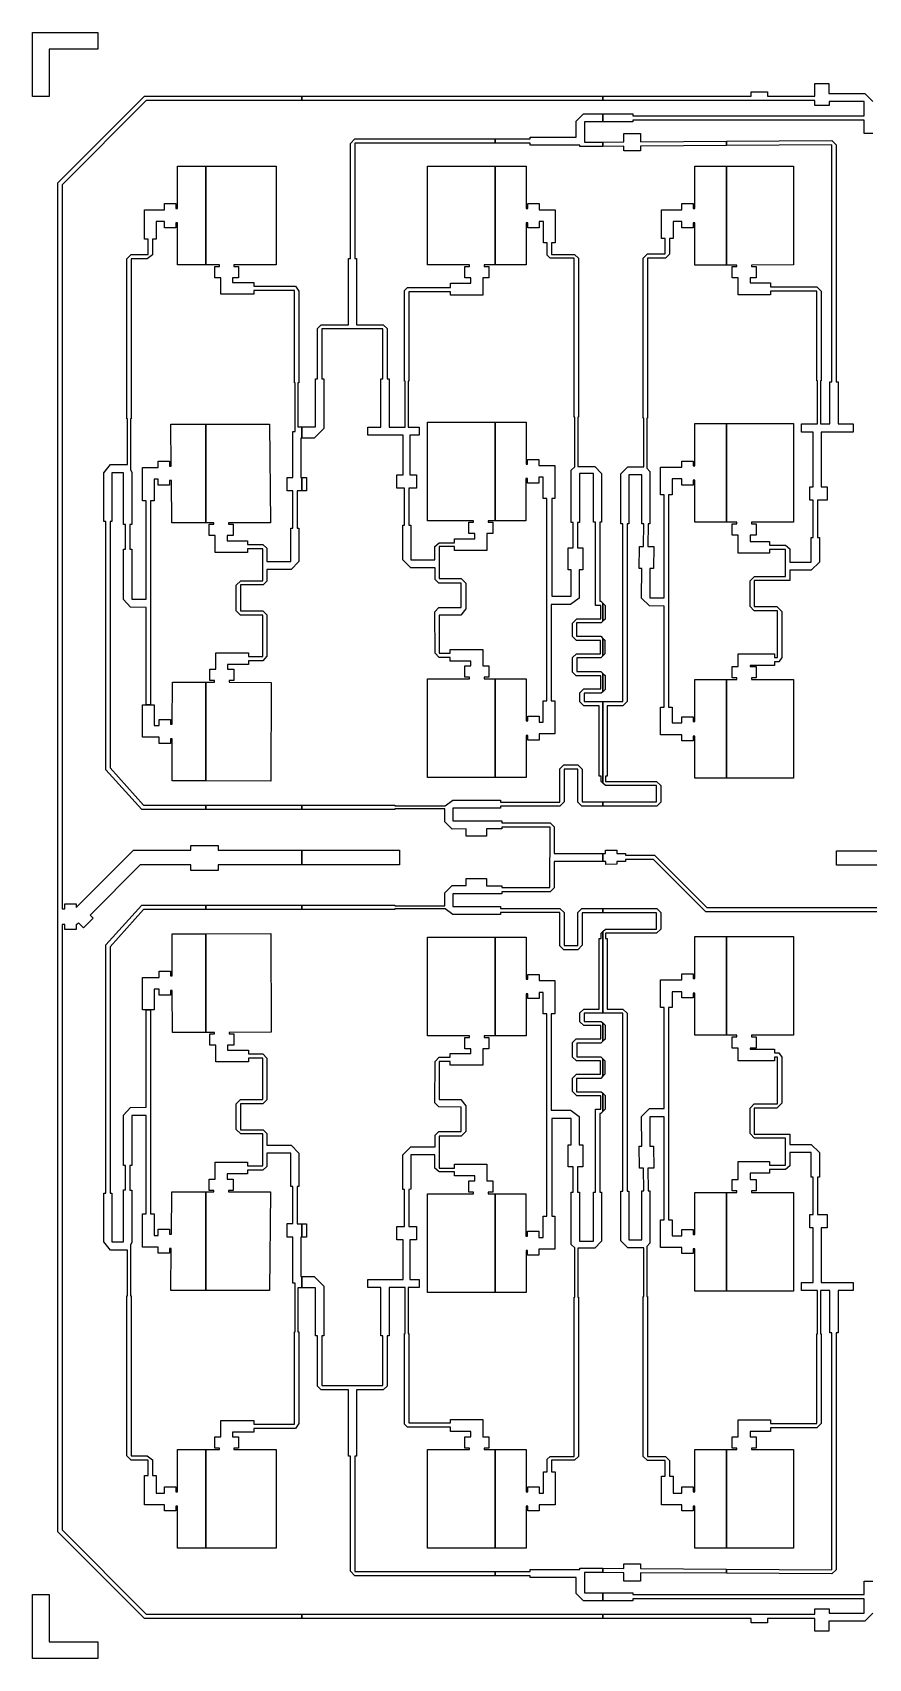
# Model space of a CAD drawing. Header units: millimetres. Extents: x -138 to 138, y -138 to 138.
# Drawn here: x -138.4 to 3.9, y -138.4 to 138.4 of the extents above; entities that cross this region are included whole.
import ezdxf

# ---------------------------------------------------------------- set-up
doc = ezdxf.new("R2010")
doc.units = ezdxf.units.MM

msp = doc.modelspace()

# ---------------------------------------------------------------- linework, layer by layer
at = {"layer": 'cond'}
for points in [[(-127.31, 138.43), (-127.31, 135.61), (-135.59, 135.61), (-135.59, 127.51), (-138.43, 127.51), (-138.43, 138.43)], [(-119.36, -131.6), (-134.12, -116.84), (-134.12, 112.82), (-119.36, 127.57), (-92.57, 127.57), (-92.57, 126.84), (-119.06, 126.84), (-133.39, 112.51), (-133.39, -10.78), (-132.95, -10.78), (-132.95, -9.92), (-130.97, -9.92), (-130.97, -10.56), (-121.23, -0.82), (-111.5, -0.82), (-111.5, 0), (-106.83, 0), (-106.83, -0.82), (-92.57, -0.82), (-92.57, -3.31), (-106.84, -3.31), (-106.84, -4.27), (-111.5, -4.27), (-111.5, -3.31), (-120.09, -3.31), (-128.63, -11.84), (-128.1, -12.38), (-129.74, -14.02), (-130.62, -13.14), (-130.91, -13.43), (-130.97, -13.43), (-130.97, -14.28), (-132.95, -14.28), (-132.95, -13.43), (-133.39, -13.43), (-133.39, -116.54), (-119.06, -130.87), (-92.57, -130.87), (-92.57, -131.6)], [(-92.57, 126.84), (-92.57, 127.57), (-41.31, 127.57), (-41.31, 126.84)], [(-53.72, 120.3), (-53.72, 120.62), (-45.84, 120.62), (-45.84, 123.31), (-44.59, 124.58), (-41.31, 124.58), (-41.31, 123.2), (-44.46, 123.2), (-44.46, 119.76), (-41.31, 119.78), (-41.31, 119.05), (-45.22, 119.02), (-45.22, 119.24), (-53.72, 119.24), (-53.72, 119.57), (-59.64, 119.57), (-59.64, 120.3)], [(-71.17, 11.59), (-71.17, 28.39), (-64.01, 28.39), (-64.01, 28.66), (-64.82, 28.66), (-64.82, 30.59), (-63.77, 30.59), (-63.77, 31.4), (-67.34, 31.4), (-67.34, 32.02), (-69.17, 32.02), (-69.89, 32.74), (-69.92, 39.81), (-69.24, 40.5), (-65.42, 40.51), (-65.44, 44.65), (-69.23, 44.65), (-69.89, 45.32), (-69.89, 47.29), (-73.99, 47.29), (-75.39, 48.66), (-75.39, 54.54), (-75.08, 54.54), (-75.08, 60.84), (-76.37, 60.84), (-76.37, 63.11), (-75.29, 63.11), (-75.29, 69.85), (-81.31, 69.85), (-81.31, 71.23), (-79.11, 71.23), (-79.11, 79.47), (-78.78, 79.47), (-78.78, 87.95), (-89.17, 87.95), (-89.17, 79.48), (-88.84, 79.48), (-88.84, 70.98), (-90.48, 69.34), (-92.57, 69.34), (-92.57, 71.29), (-90.22, 71.29), (-90.22, 79.48), (-89.9, 79.48), (-89.9, 88.04), (-89.26, 88.68), (-84.62, 88.68), (-84.62, 99.95), (-84.3, 99.95), (-84.3, 119.56), (-83.56, 120.3), (-59.64, 120.3), (-59.64, 119.57), (-83.57, 119.57), (-83.57, 99.95), (-83.24, 99.95), (-83.24, 88.68), (-78.71, 88.68), (-78.05, 88.02), (-78.05, 79.47), (-77.73, 79.47), (-77.73, 71.23), (-74.95, 71.23), (-74.95, 79.09), (-75.08, 79.09), (-75.08, 94.5), (-74.57, 95.02), (-67.23, 95.02), (-67.23, 95.73), (-63.77, 95.73), (-63.77, 96.65), (-64.82, 96.65), (-64.82, 98.58), (-64.01, 98.58), (-64.01, 98.85), (-71.17, 98.85), (-71.17, 115.65), (-59.64, 115.65), (-59.64, 98.85), (-61.53, 98.85), (-61.53, 98.58), (-60.73, 98.58), (-60.73, 96.65), (-61.77, 96.65), (-61.77, 93.73), (-67.23, 93.73), (-67.23, 94.29), (-74.35, 94.29), (-74.35, 79.09), (-74.49, 79.09), (-74.49, 71.23), (-72.61, 71.23), (-72.61, 69.85), (-74.16, 69.85), (-74.16, 63.11), (-73.06, 63.11), (-73.06, 60.84), (-74.33, 60.84), (-74.33, 54.52), (-73.99, 54.52), (-73.99, 48.66), (-69.9, 48.66), (-69.9, 50.94), (-69.16, 51.56), (-66.59, 51.56), (-66.59, 52.23), (-63.1, 52.23), (-63.1, 53.1), (-64.14, 53.1), (-64.14, 55.03), (-63.34, 55.03), (-63.34, 55.3), (-71.17, 55.3), (-71.17, 72.1), (-59.64, 72.09), (-59.64, 55.3), (-60.85, 55.3), (-60.85, 55.03), (-60.05, 55.03), (-60.05, 53.1), (-61.09, 53.1), (-61.09, 50.23), (-66.59, 50.23), (-66.59, 50.89), (-69.17, 50.89), (-69.17, 45.45), (-65.45, 45.45), (-64.65, 44.66), (-64.65, 40.31), (-65.48, 39.24), (-69.19, 39.24), (-69.16, 32.75), (-67.34, 32.75), (-67.34, 33.4), (-61.77, 33.4), (-61.77, 30.59), (-60.73, 30.59), (-60.73, 28.66), (-61.53, 28.66), (-61.53, 28.39), (-59.64, 28.39), (-59.64, 11.59)], [(-34.92, 119.09), (-34.92, 118.28), (-37.72, 118.28), (-37.72, 119.07), (-41.31, 119.05), (-41.31, 119.78), (-37.72, 119.8), (-37.72, 121.25), (-34.92, 121.25), (-34.92, 119.82), (-20.29, 119.91), (-20.29, 119.18)], [(-8.86, 115.65), (-8.86, 98.85), (-16.02, 98.84), (-16.02, 98.57), (-15.22, 98.57), (-15.22, 96.64), (-16.26, 96.64), (-16.26, 95.78), (-12.76, 95.78), (-12.76, 95.14), (-4.86, 95.14), (-4.14, 94.41), (-4.14, 79.11), (-4.25, 79.11), (-4.25, 71.78), (-2.64, 71.78), (-2.64, 78.97), (-2.32, 78.97), (-2.32, 119.29), (-20.29, 119.18), (-20.29, 119.91), (-2.3, 120.02), (-1.59, 119.3), (-1.59, 78.97), (-1.26, 78.97), (-1.26, 71.78), (1.32, 71.78), (1.32, 70.4), (-4.12, 70.4), (-4.12, 61.06), (-3.12, 61.06), (-3.12, 58.8), (-4.77, 58.8), (-4.77, 52.43), (-4.44, 52.43), (-4.44, 48.25), (-5.82, 46.87), (-9.47, 46.87), (-9.47, 45.1), (-15.53, 45.1), (-15.53, 40.71), (-11.71, 40.69), (-10.84, 39.83), (-10.84, 32.02), (-11.35, 31.29), (-12.09, 31.29), (-12.09, 30.66), (-16.26, 30.66), (-16.26, 30.46), (-15.22, 30.46), (-15.22, 28.53), (-16.02, 28.53), (-16.02, 28.26), (-8.86, 28.26), (-8.86, 11.46), (-20.29, 11.46), (-20.29, 28.26), (-18.51, 28.26), (-18.51, 28.53), (-19.31, 28.53), (-19.31, 30.46), (-18.27, 30.46), (-18.27, 32.66), (-12.09, 32.66), (-12.09, 32.02), (-11.57, 32.02), (-11.57, 39.96), (-15.55, 39.98), (-16.26, 40.69), (-16.26, 45.04), (-15.47, 45.83), (-10.2, 45.83), (-10.2, 50.4), (-12.96, 50.4), (-12.96, 49.76), (-18.26, 49.76), (-18.26, 52.83), (-19.31, 52.83), (-19.31, 54.76), (-18.5, 54.76), (-18.5, 55.03), (-20.29, 55.03), (-20.29, 71.83), (-8.86, 71.83), (-8.86, 55.03), (-16.02, 55.03), (-16.02, 54.76), (-15.22, 54.76), (-15.22, 52.83), (-16.26, 52.83), (-16.26, 51.77), (-12.96, 51.77), (-12.96, 51.13), (-10.19, 51.13), (-9.46, 50.5), (-9.46, 48.25), (-5.82, 48.25), (-5.82, 52.43), (-5.5, 52.43), (-5.5, 58.8), (-6.08, 58.8), (-6.08, 61.06), (-5.5, 61.06), (-5.5, 70.4), (-7.51, 70.4), (-7.51, 71.78), (-4.75, 71.78), (-4.75, 79.11), (-4.87, 79.11), (-4.87, 94.41), (-12.76, 94.41), (-12.76, 93.78), (-18.26, 93.78), (-18.26, 96.64), (-19.3, 96.64), (-19.3, 98.57), (-18.5, 98.57), (-18.5, 98.84), (-20.29, 98.84), (-20.29, 115.65)], [(-125.96, 12.9), (-125.96, 55.16), (-126.29, 55.16), (-126.29, 63.48), (-125.15, 64.86), (-122.24, 64.86), (-122.24, 72.65), (-122.36, 72.65), (-122.36, 99.9), (-121.64, 100.62), (-118.72, 100.62), (-118.72, 102.99), (-118.73, 102.99), (-118.73, 103.26), (-119.36, 103.26), (-119.36, 108.24), (-115.97, 108.24), (-115.97, 109.29), (-114.04, 109.29), (-114.04, 108.49), (-113.77, 108.49), (-113.77, 115.65), (-108.93, 115.65), (-108.93, 98.85), (-113.77, 98.85), (-113.77, 106), (-114.04, 106), (-114.04, 105.2), (-115.97, 105.2), (-115.97, 106.24), (-117.36, 106.24), (-117.36, 103.26), (-118, 103.26), (-118, 102.99), (-117.99, 102.99), (-117.99, 100.59), (-118.93, 99.89), (-121.63, 99.89), (-121.63, 72.65), (-121.74, 72.65), (-121.74, 63.94), (-121.54, 63.55), (-121.54, 54.64), (-121.86, 54.64), (-121.86, 50.43), (-121.54, 50.43), (-121.54, 41.96), (-119.06, 41.92), (-119.06, 58.69), (-119.7, 58.69), (-119.7, 64.37), (-117.01, 64.37), (-117.01, 65.42), (-115.08, 65.42), (-115.08, 64.61), (-114.82, 64.61), (-114.9, 71.77), (-108.93, 71.77), (-108.93, 54.97), (-114.71, 54.97), (-114.79, 62.13), (-115.08, 62.13), (-115.08, 61.33), (-117.01, 61.33), (-117.01, 62.37), (-117.7, 62.37), (-117.7, 58.69), (-118.33, 58.69), (-118.33, 23.93), (-119.06, 23.93), (-119.06, 40.54), (-121.75, 40.59), (-122.92, 41.88), (-122.92, 50.45), (-122.59, 50.45), (-122.59, 54.63), (-122.92, 54.63), (-122.92, 63.48), (-124.91, 63.48), (-124.91, 55.16), (-125.23, 55.16), (-125.23, 13.2), (-119.52, 6.87), (-108.93, 6.87), (-108.93, 6.14), (-119.81, 6.14)], [(-96.97, 115.65), (-96.97, 98.85), (-104.13, 98.85), (-104.13, 98.58), (-103.33, 98.58), (-103.33, 96.65), (-104.37, 96.65), (-104.37, 95.89), (-100.76, 95.89), (-100.76, 95.25), (-93.64, 95.25), (-93.11, 94.37), (-93.11, 78.8), (-93.23, 78.8), (-93.23, 71.29), (-92.57, 71.29), (-92.57, 69.34), (-92.74, 69.34), (-92.74, 62.65), (-92.57, 62.65), (-92.57, 60.37), (-93.39, 60.37), (-93.39, 54.03), (-93.07, 54.03), (-93.07, 48.34), (-94.41, 46.99), (-98.51, 46.99), (-98.51, 45.02), (-99.17, 44.36), (-103.03, 44.36), (-103.03, 39.97), (-99.2, 39.95), (-98.51, 39.27), (-98.51, 32.22), (-99.24, 31.44), (-101.66, 31.44), (-101.66, 30.81), (-105.22, 30.81), (-105.22, 30), (-104.17, 30), (-104.17, 28.07), (-104.97, 28.07), (-104.97, 27.79), (-97.81, 27.77), (-97.87, 10.97), (-108.93, 11), (-108.93, 27.81), (-107.46, 27.8), (-107.46, 28.07), (-108.26, 28.07), (-108.26, 30), (-107.22, 30), (-107.22, 32.81), (-101.66, 32.81), (-101.66, 32.17), (-99.24, 32.17), (-99.24, 39.22), (-103.04, 39.24), (-103.75, 39.96), (-103.75, 44.3), (-102.96, 45.09), (-99.24, 45.09), (-99.24, 50.54), (-101.81, 50.54), (-101.81, 49.9), (-107.31, 49.9), (-107.31, 52.77), (-108.36, 52.77), (-108.36, 54.7), (-107.55, 54.7), (-107.55, 54.97), (-108.93, 54.97), (-108.93, 71.77), (-98.1, 71.77), (-97.91, 54.97), (-105.07, 54.97), (-105.07, 54.7), (-104.27, 54.7), (-104.27, 52.77), (-105.31, 52.77), (-105.31, 51.9), (-101.81, 51.9), (-101.81, 51.27), (-99.24, 51.27), (-98.51, 50.64), (-98.51, 48.37), (-94.45, 48.37), (-94.45, 54.03), (-94.12, 54.03), (-94.12, 60.37), (-95.08, 60.37), (-95.08, 62.65), (-94.12, 62.65), (-94.12, 70.51), (-93.73, 70.51), (-93.73, 78.8), (-93.84, 78.8), (-93.84, 94.52), (-100.76, 94.52), (-100.76, 93.88), (-106.37, 93.88), (-106.37, 96.65), (-107.41, 96.65), (-107.41, 98.58), (-106.61, 98.58), (-106.61, 98.85), (-108.93, 98.85), (-108.93, 115.65)], [(-41.62, 11.81), (-41.95, 11.81), (-41.95, 23.81), (-44.58, 23.81), (-45.23, 24.46), (-45.23, 25.98), (-44.56, 26.65), (-41.68, 26.65), (-41.68, 28.91), (-45.87, 28.91), (-46.48, 29.52), (-46.48, 32.01), (-45.82, 32.66), (-41.71, 32.66), (-41.71, 34.9), (-45.8, 34.9), (-46.51, 35.61), (-46.51, 37.87), (-45.76, 38.62), (-41.66, 38.62), (-41.66, 40.86), (-42.58, 40.87), (-42.58, 55.03), (-42.91, 55.03), (-42.91, 63.33), (-45.31, 63.33), (-45.31, 55.01), (-45.64, 55.01), (-45.62, 50.71), (-44.74, 50.71), (-44.74, 46.96), (-45.36, 46.96), (-45.36, 42.11), (-46.81, 41.06), (-50.1, 41.06), (-50.1, 24.65), (-49.47, 24.65), (-49.47, 18.99), (-52.17, 18.99), (-52.17, 17.94), (-54.1, 17.94), (-54.1, 18.75), (-54.37, 18.75), (-54.37, 11.59), (-59.64, 11.59), (-59.64, 28.39), (-54.37, 28.39), (-54.37, 21.23), (-54.1, 21.23), (-54.1, 22.03), (-52.17, 22.03), (-52.17, 20.99), (-51.47, 20.99), (-51.47, 24.65), (-50.83, 24.65), (-50.83, 59.07), (-51.48, 59.07), (-51.48, 62.71), (-52.22, 62.71), (-52.22, 61.67), (-54.15, 61.67), (-54.15, 62.49), (-54.45, 62.49), (-54.45, 55.3), (-59.64, 55.3), (-59.64, 72.09), (-54.45, 72.09), (-54.37, 72.09), (-54.37, 64.93), (-54.15, 64.93), (-54.15, 65.75), (-52.22, 65.75), (-52.22, 64.71), (-49.48, 64.71), (-49.48, 59.07), (-50.02, 59.07), (-50.02, 42.44), (-46.74, 42.44), (-46.74, 46.96), (-47.23, 46.96), (-47.23, 50.71), (-46.35, 50.71), (-46.37, 55.02), (-46.69, 55.02), (-46.69, 63.93), (-46.1, 64.48), (-46.1, 72.91), (-46.21, 72.91), (-46.21, 100.02), (-50.3, 100.02), (-50.78, 100.5), (-50.78, 102.63), (-51.42, 102.63), (-51.42, 106.24), (-52.17, 106.24), (-52.17, 105.2), (-54.1, 105.2), (-54.1, 106), (-54.37, 106), (-54.37, 98.85), (-59.64, 98.85), (-59.64, 115.65), (-54.37, 115.65), (-54.37, 108.49), (-54.1, 108.49), (-54.1, 109.29), (-52.17, 109.29), (-52.17, 108.24), (-49.41, 108.24), (-49.41, 102.63), (-50.05, 102.63), (-50.05, 100.62), (-46.14, 100.62), (-45.48, 100.02), (-45.48, 72.91), (-45.6, 72.91), (-45.6, 64.54), (-42.66, 64.54), (-41.53, 63.34), (-41.53, 55.03), (-41.85, 55.03), (-41.85, 41.59), (-41.64, 41.59), (-41.31, 41.27), (-41.31, 38.17), (-41.58, 37.89), (-45.78, 37.89), (-45.78, 35.63), (-41.67, 35.63), (-41.31, 35.27), (-41.31, 32.29), (-41.67, 31.93), (-45.75, 31.93), (-45.75, 29.64), (-41.67, 29.64), (-41.31, 29.28), (-41.31, 26.19), (-41.58, 25.92), (-44.5, 25.92), (-44.5, 24.54), (-41.31, 24.54), (-41.31, 10.6), (-41.62, 10.91)], [(-32.18, 10.19), (-40.89, 10.19), (-41.31, 10.6), (-41.31, 24.54), (-37.93, 24.54), (-37.93, 54.8), (-38.25, 54.8), (-38.25, 63.28), (-37.05, 64.48), (-34.34, 64.48), (-34.34, 72.79), (-34.46, 72.79), (-34.46, 99.99), (-33.73, 100.72), (-30.69, 100.72), (-30.69, 103.04), (-30.69, 103.04), (-30.69, 103.33), (-31.32, 103.33), (-31.32, 108.24), (-27.86, 108.24), (-27.86, 109.29), (-25.93, 109.29), (-25.93, 108.49), (-25.66, 108.49), (-25.66, 115.65), (-20.29, 115.65), (-20.29, 98.84), (-25.66, 98.84), (-25.66, 106), (-25.93, 106), (-25.93, 105.2), (-27.86, 105.2), (-27.86, 106.24), (-29.32, 106.24), (-29.32, 103.33), (-29.96, 103.33), (-29.96, 103.04), (-29.96, 103.04), (-29.96, 100.69), (-30.66, 99.99), (-33.73, 99.99), (-33.73, 72.79), (-33.84, 72.79), (-33.84, 64.26), (-33.29, 63.7), (-33.29, 54.79), (-33.62, 54.79), (-33.64, 50.93), (-32.64, 50.92), (-32.67, 47.18), (-33.32, 47.16), (-33.34, 42.17), (-30.89, 42.16), (-30.89, 59.19), (-30.89, 59.19), (-30.89, 59.72), (-31.52, 59.72), (-31.52, 64.43), (-27.86, 64.43), (-27.86, 65.47), (-25.93, 65.47), (-25.93, 64.67), (-25.66, 64.67), (-25.66, 71.83), (-20.29, 71.83), (-20.29, 55.03), (-25.66, 55.03), (-25.66, 62.19), (-25.93, 62.19), (-25.93, 61.38), (-27.86, 61.38), (-27.86, 62.43), (-29.52, 62.43), (-29.52, 59.72), (-30.16, 59.72), (-30.16, 59.19), (-30.16, 59.19), (-30.16, 24.19), (-30.16, 24.19), (-30.16, 23.58), (-29.52, 23.58), (-29.52, 20.87), (-27.86, 20.87), (-27.86, 21.91), (-25.93, 21.91), (-25.93, 21.11), (-25.67, 21.11), (-25.67, 28.26), (-20.29, 28.26), (-20.29, 11.46), (-25.66, 11.46), (-25.66, 18.62), (-25.93, 18.62), (-25.93, 17.82), (-27.86, 17.82), (-27.86, 18.87), (-31.52, 18.87), (-31.52, 23.58), (-30.89, 23.58), (-30.89, 24.19), (-30.89, 24.19), (-30.89, 40.78), (-33.38, 40.79), (-34.72, 42.13), (-34.7, 47.15), (-35.12, 47.18), (-35.09, 50.93), (-34.37, 50.92), (-34.35, 54.79), (-34.67, 54.79), (-34.67, 63.1), (-36.87, 63.1), (-36.87, 54.8), (-37.2, 54.8), (-37.2, 24.5), (-37.93, 23.81), (-40.57, 23.81), (-40.57, 11.81), (-40.89, 11.81), (-40.89, 10.92), (-32.16, 10.92), (-31.45, 10.21), (-31.45, 7.38), (-32.14, 6.7), (-41.31, 6.7), (-41.31, 7.43), (-32.18, 7.43)], [(-91.78, 62.65), (-91.78, 60.37), (-92.57, 60.37), (-92.57, 62.65)], [(-40.93, 40.89), (-40.93, 38.54), (-41.31, 38.17), (-41.31, 41.27)], [(-40.98, 34.94), (-40.98, 32.62), (-41.31, 32.29), (-41.31, 35.27)], [(-114.67, 11.02), (-114.65, 18.18), (-114.91, 18.18), (-114.91, 17.38), (-116.84, 17.38), (-116.84, 18.42), (-119.7, 18.42), (-119.7, 23.93), (-117.7, 23.93), (-117.7, 20.42), (-116.84, 20.42), (-116.84, 21.47), (-114.91, 21.47), (-114.91, 20.67), (-114.64, 20.66), (-114.61, 27.82), (-108.93, 27.81), (-108.93, 11)], [(-40.95, 28.92), (-40.95, 26.55), (-41.31, 26.19), (-41.31, 29.28)], [(-44.85, -11.45), (-44.85, -16.99), (-45.6, -17.75), (-47.95, -17.75), (-48.65, -17.06), (-48.65, -11.43), (-58.73, -11.43), (-58.73, -11.75), (-66.84, -11.75), (-68.14, -10.78), (-76.76, -10.78), (-76.76, -10.9), (-92.57, -10.9), (-92.57, -10.17), (-76.76, -10.17), (-76.76, -10.28), (-68.22, -10.28), (-68.22, -8.06), (-66.99, -6.83), (-64.61, -6.83), (-64.61, -5.63), (-61.12, -5.63), (-61.12, -6.84), (-58.52, -6.84), (-58.52, -7.17), (-50.33, -7.17), (-50.31, 3.14), (-58.52, 3.14), (-58.52, 2.81), (-61.12, 2.81), (-61.12, 1.61), (-64.61, 1.6), (-64.61, 2.81), (-66.99, 2.8), (-68.22, 4.03), (-68.22, 6.26), (-76.76, 6.26), (-76.76, 6.14), (-92.57, 6.14), (-92.57, 6.87), (-76.76, 6.87), (-76.76, 6.76), (-68.14, 6.76), (-66.84, 7.73), (-58.73, 7.73), (-58.73, 7.4), (-48.65, 7.4), (-48.65, 13.03), (-47.95, 13.72), (-45.6, 13.72), (-44.85, 12.97), (-44.85, 7.43), (-41.31, 7.43), (-41.31, 6.7), (-44.91, 6.7), (-45.58, 7.37), (-45.58, 12.99), (-47.92, 12.99), (-47.92, 7.41), (-48.65, 6.67), (-58.73, 6.67), (-58.73, 6.35), (-66.84, 6.35), (-66.84, 4.18), (-58.52, 4.19), (-58.52, 3.87), (-50.28, 3.87), (-49.6, 3.2), (-49.59, -1.35), (-41.31, -1.34), (-41.31, -2.72), (-49.59, -2.73), (-49.6, -7.22), (-50.28, -7.9), (-58.52, -7.9), (-58.52, -8.22), (-66.84, -8.21), (-66.84, -10.37), (-58.73, -10.37), (-58.73, -10.7), (-48.65, -10.7), (-47.92, -11.43), (-47.92, -17.02), (-45.58, -17.02), (-45.58, -11.39), (-44.91, -10.72), (-41.31, -10.72), (-41.31, -11.45)], [(-92.57, 6.87), (-92.57, 6.14), (-108.93, 6.14), (-108.93, 6.87)], [(-75.92, -0.82), (-75.92, -3.31), (-92.57, -3.31), (-92.57, -0.82)], [(-122.24, -76.68), (-122.24, -68.88), (-125.15, -68.88), (-126.29, -67.5), (-126.29, -59.19), (-125.96, -59.19), (-125.96, -16.93), (-119.81, -10.17), (-108.93, -10.17), (-108.93, -10.9), (-119.52, -10.9), (-125.23, -17.23), (-125.23, -59.19), (-124.91, -59.19), (-124.91, -67.5), (-122.92, -67.5), (-122.92, -58.65), (-122.59, -58.65), (-122.59, -54.48), (-122.92, -54.48), (-122.92, -45.91), (-121.75, -44.61), (-119.06, -44.57), (-119.06, -27.96), (-118.33, -27.96), (-118.33, -62.72), (-117.7, -62.72), (-117.7, -66.4), (-117.01, -66.4), (-117.01, -65.35), (-115.08, -65.35), (-115.08, -66.16), (-114.79, -66.16), (-114.71, -59), (-108.93, -59), (-108.93, -75.8), (-114.9, -75.8), (-114.82, -68.64), (-115.08, -68.64), (-115.08, -69.44), (-117.01, -69.44), (-117.01, -68.4), (-119.7, -68.4), (-119.7, -62.72), (-119.06, -62.72), (-119.06, -45.95), (-121.54, -45.99), (-121.54, -54.46), (-121.86, -54.46), (-121.86, -58.67), (-121.54, -58.67), (-121.54, -67.58), (-121.74, -67.97), (-121.74, -76.68), (-121.63, -76.68), (-121.63, -103.91), (-118.93, -103.91), (-117.99, -104.61), (-117.99, -107.02), (-118, -107.02), (-118, -107.29), (-117.36, -107.29), (-117.36, -110.27), (-115.97, -110.27), (-115.97, -109.23), (-114.04, -109.23), (-114.04, -110.03), (-113.77, -110.03), (-113.77, -102.87), (-108.93, -102.87), (-108.93, -119.67), (-113.77, -119.67), (-113.77, -112.51), (-114.04, -112.51), (-114.04, -113.31), (-115.97, -113.31), (-115.97, -112.27), (-119.36, -112.27), (-119.36, -107.29), (-118.73, -107.29), (-118.73, -107.02), (-118.72, -107.02), (-118.72, -104.64), (-121.64, -104.64), (-122.36, -103.92), (-122.36, -76.68)], [(-92.57, -10.17), (-92.57, -10.9), (-108.93, -10.9), (-108.93, -10.17)], [(-32.18, -14.22), (-32.18, -11.45), (-41.31, -11.45), (-41.31, -10.72), (-32.14, -10.72), (-31.45, -11.41), (-31.45, -14.23), (-32.16, -14.95), (-40.89, -14.95), (-40.89, -15.84), (-40.57, -15.84), (-40.57, -27.84), (-37.93, -27.84), (-37.2, -28.53), (-37.2, -58.83), (-36.87, -58.83), (-36.87, -67.13), (-34.67, -67.13), (-34.67, -58.81), (-34.35, -58.81), (-34.37, -54.95), (-35.09, -54.95), (-35.12, -51.21), (-34.7, -51.18), (-34.72, -46.16), (-33.38, -44.81), (-30.89, -44.8), (-30.89, -28.22), (-30.89, -28.22), (-30.89, -27.61), (-31.52, -27.61), (-31.52, -22.89), (-27.86, -22.89), (-27.86, -21.85), (-25.93, -21.85), (-25.93, -22.65), (-25.66, -22.65), (-25.66, -15.49), (-20.29, -15.49), (-20.29, -32.29), (-25.67, -32.29), (-25.67, -25.13), (-25.93, -25.13), (-25.93, -25.94), (-27.86, -25.94), (-27.86, -24.89), (-29.52, -24.89), (-29.52, -27.61), (-30.16, -27.61), (-30.16, -28.22), (-30.16, -28.22), (-30.16, -63.21), (-30.16, -63.21), (-30.16, -63.74), (-29.52, -63.74), (-29.52, -66.45), (-27.86, -66.45), (-27.86, -65.41), (-25.93, -65.41), (-25.93, -66.21), (-25.66, -66.21), (-25.66, -59.06), (-20.29, -59.06), (-20.29, -75.86), (-25.66, -75.86), (-25.66, -68.7), (-25.93, -68.7), (-25.93, -69.5), (-27.86, -69.5), (-27.86, -68.46), (-31.52, -68.46), (-31.52, -63.74), (-30.89, -63.74), (-30.89, -63.21), (-30.89, -63.21), (-30.89, -46.18), (-33.34, -46.19), (-33.32, -51.19), (-32.67, -51.21), (-32.64, -54.95), (-33.64, -54.95), (-33.62, -58.81), (-33.29, -58.81), (-33.29, -67.73), (-33.84, -68.29), (-33.84, -76.82), (-33.73, -76.82), (-33.73, -104.02), (-30.66, -104.02), (-29.96, -104.72), (-29.96, -107.07), (-29.96, -107.07), (-29.96, -107.36), (-29.32, -107.36), (-29.32, -110.27), (-27.86, -110.27), (-27.86, -109.23), (-25.93, -109.23), (-25.93, -110.03), (-25.66, -110.03), (-25.66, -102.87), (-20.29, -102.87), (-20.29, -119.67), (-25.66, -119.67), (-25.66, -112.51), (-25.93, -112.51), (-25.93, -113.31), (-27.86, -113.31), (-27.86, -112.27), (-31.32, -112.27), (-31.32, -107.36), (-30.69, -107.36), (-30.69, -107.07), (-30.69, -107.07), (-30.69, -104.74), (-33.73, -104.74), (-34.46, -104.02), (-34.46, -76.82), (-34.34, -76.82), (-34.34, -68.51), (-37.05, -68.51), (-38.25, -67.31), (-38.25, -58.83), (-37.93, -58.83), (-37.93, -28.57), (-41.31, -28.57), (-41.31, -14.63), (-40.89, -14.22)], [(-114.61, -31.85), (-114.64, -24.69), (-114.91, -24.69), (-114.91, -25.49), (-116.84, -25.49), (-116.84, -24.45), (-117.7, -24.45), (-117.7, -27.96), (-119.7, -27.96), (-119.7, -22.45), (-116.84, -22.45), (-116.84, -21.41), (-114.91, -21.41), (-114.91, -22.21), (-114.65, -22.21), (-114.67, -15.05), (-114.64, -15.05), (-108.93, -15.03), (-108.93, -31.83)], [(-107.55, -59), (-107.55, -58.73), (-108.36, -58.73), (-108.36, -56.8), (-107.31, -56.8), (-107.31, -53.93), (-101.81, -53.93), (-101.81, -54.56), (-99.24, -54.56), (-99.24, -49.12), (-102.96, -49.12), (-103.75, -48.33), (-103.75, -43.98), (-103.04, -43.27), (-99.24, -43.25), (-99.24, -36.2), (-101.66, -36.2), (-101.66, -36.83), (-107.22, -36.83), (-107.22, -34.02), (-108.26, -34.02), (-108.26, -32.09), (-107.46, -32.09), (-107.46, -31.83), (-108.93, -31.83), (-108.93, -15.03), (-97.87, -15), (-97.81, -31.8), (-104.97, -31.82), (-104.97, -32.09), (-104.17, -32.09), (-104.17, -34.02), (-105.22, -34.02), (-105.22, -34.83), (-101.66, -34.83), (-101.66, -35.47), (-99.24, -35.47), (-98.51, -36.24), (-98.51, -43.3), (-99.2, -43.98), (-103.03, -44), (-103.03, -48.39), (-99.17, -48.39), (-98.51, -49.05), (-98.51, -51.02), (-94.41, -51.02), (-93.07, -52.36), (-93.07, -58.05), (-93.39, -58.05), (-93.39, -64.4), (-92.57, -64.4), (-92.57, -66.68), (-92.74, -66.68), (-92.74, -73.37), (-92.57, -73.37), (-92.57, -75.32), (-93.23, -75.32), (-93.23, -82.83), (-93.11, -82.83), (-93.11, -98.4), (-93.64, -99.27), (-100.76, -99.27), (-100.76, -99.91), (-104.37, -99.91), (-104.37, -100.67), (-103.33, -100.67), (-103.33, -102.6), (-104.13, -102.6), (-104.13, -102.87), (-96.97, -102.87), (-96.97, -119.67), (-108.93, -119.67), (-108.93, -102.87), (-106.61, -102.87), (-106.61, -102.6), (-107.41, -102.6), (-107.41, -100.67), (-106.37, -100.67), (-106.37, -97.91), (-100.76, -97.91), (-100.76, -98.54), (-93.84, -98.54), (-93.84, -82.83), (-93.73, -82.83), (-93.73, -74.54), (-94.12, -74.54), (-94.12, -66.68), (-95.08, -66.68), (-95.08, -64.39), (-94.12, -64.39), (-94.12, -58.05), (-94.45, -58.05), (-94.45, -52.39), (-98.51, -52.39), (-98.51, -54.67), (-99.24, -55.29), (-101.81, -55.29), (-101.81, -55.93), (-105.31, -55.93), (-105.31, -56.8), (-104.27, -56.8), (-104.27, -58.73), (-105.07, -58.73), (-105.07, -59), (-97.91, -58.99), (-98.1, -75.79), (-108.93, -75.8), (-108.93, -59)], [(-83.56, -124.33), (-84.3, -123.59), (-84.3, -103.98), (-84.62, -103.98), (-84.62, -92.7), (-89.26, -92.7), (-89.9, -92.07), (-89.9, -83.51), (-90.22, -83.51), (-90.22, -75.32), (-92.57, -75.32), (-92.57, -73.37), (-90.48, -73.37), (-88.84, -75.01), (-88.84, -83.51), (-89.17, -83.51), (-89.17, -91.97), (-78.78, -91.97), (-78.78, -83.5), (-79.11, -83.5), (-79.11, -75.26), (-81.31, -75.26), (-81.31, -73.88), (-75.29, -73.88), (-75.29, -67.14), (-76.37, -67.14), (-76.37, -64.87), (-75.08, -64.87), (-75.08, -58.56), (-75.39, -58.57), (-75.39, -52.68), (-73.99, -51.31), (-69.89, -51.31), (-69.89, -49.34), (-69.23, -48.68), (-65.44, -48.68), (-65.42, -44.54), (-69.24, -44.52), (-69.92, -43.83), (-69.89, -36.76), (-69.17, -36.04), (-67.34, -36.05), (-67.34, -35.42), (-63.77, -35.42), (-63.77, -34.62), (-64.82, -34.62), (-64.82, -32.69), (-64.01, -32.69), (-64.01, -32.42), (-71.17, -32.42), (-71.17, -15.62), (-59.64, -15.62), (-59.64, -32.42), (-61.53, -32.42), (-61.53, -32.69), (-60.73, -32.69), (-60.73, -34.62), (-61.77, -34.62), (-61.77, -37.42), (-67.34, -37.42), (-67.34, -36.78), (-69.16, -36.77), (-69.19, -43.27), (-65.48, -43.27), (-64.65, -44.34), (-64.65, -48.68), (-65.45, -49.47), (-69.17, -49.47), (-69.17, -54.92), (-66.59, -54.92), (-66.59, -54.25), (-61.09, -54.25), (-61.09, -57.12), (-60.05, -57.12), (-60.05, -59.05), (-60.85, -59.05), (-60.85, -59.32), (-59.64, -59.32), (-59.64, -76.12), (-71.17, -76.12), (-71.17, -59.32), (-63.34, -59.32), (-63.34, -59.05), (-64.14, -59.05), (-64.14, -57.12), (-63.1, -57.12), (-63.1, -56.25), (-66.59, -56.25), (-66.59, -55.58), (-69.16, -55.58), (-69.9, -54.96), (-69.9, -52.68), (-73.99, -52.68), (-73.99, -58.54), (-74.33, -58.55), (-74.33, -64.87), (-73.06, -64.87), (-73.06, -67.14), (-74.16, -67.14), (-74.16, -73.88), (-72.61, -73.88), (-72.61, -75.26), (-74.49, -75.26), (-74.49, -83.12), (-74.35, -83.12), (-74.35, -98.31), (-67.23, -98.31), (-67.23, -97.76), (-61.77, -97.76), (-61.77, -100.67), (-60.73, -100.67), (-60.73, -102.6), (-61.53, -102.6), (-61.53, -102.87), (-59.64, -102.87), (-59.64, -119.67), (-71.17, -119.67), (-71.17, -102.87), (-64.01, -102.87), (-64.01, -102.6), (-64.82, -102.6), (-64.82, -100.67), (-63.77, -100.67), (-63.77, -99.76), (-67.23, -99.76), (-67.23, -99.04), (-74.57, -99.04), (-75.08, -98.53), (-75.08, -83.12), (-74.95, -83.12), (-74.95, -75.26), (-77.73, -75.26), (-77.73, -83.5), (-78.05, -83.5), (-78.05, -92.04), (-78.71, -92.7), (-83.24, -92.7), (-83.24, -103.98), (-83.57, -103.98), (-83.57, -123.6), (-59.64, -123.6), (-59.64, -124.33)], [(-54.37, -15.61), (-54.37, -22.77), (-54.1, -22.77), (-54.1, -21.97), (-52.17, -21.97), (-52.17, -23.01), (-49.47, -23.01), (-49.47, -28.68), (-50.1, -28.68), (-50.1, -45.09), (-46.81, -45.09), (-46.74, -45.14), (-45.36, -46.13), (-45.36, -50.99), (-44.74, -50.99), (-44.74, -54.74), (-45.62, -54.74), (-45.64, -59.04), (-45.31, -59.04), (-45.31, -67.35), (-42.91, -67.35), (-42.91, -59.05), (-42.58, -59.05), (-42.58, -44.89), (-41.66, -44.89), (-41.66, -42.65), (-45.76, -42.65), (-46.51, -41.9), (-46.51, -39.64), (-45.8, -38.93), (-41.71, -38.93), (-41.71, -36.69), (-45.82, -36.69), (-46.48, -36.03), (-46.48, -33.55), (-45.87, -32.94), (-41.68, -32.94), (-41.68, -30.67), (-44.56, -30.67), (-45.23, -30), (-45.23, -28.48), (-44.58, -27.84), (-41.95, -27.84), (-41.95, -15.84), (-41.62, -15.84), (-41.62, -14.94), (-41.31, -14.63), (-41.31, -28.57), (-44.5, -28.57), (-44.5, -29.94), (-41.58, -29.94), (-41.31, -30.22), (-41.31, -33.31), (-41.67, -33.67), (-45.75, -33.67), (-45.75, -35.96), (-41.67, -35.96), (-41.31, -36.32), (-41.31, -39.29), (-41.67, -39.66), (-45.78, -39.66), (-45.78, -41.92), (-41.58, -41.92), (-41.31, -42.19), (-41.31, -45.29), (-41.64, -45.62), (-41.85, -45.62), (-41.85, -59.05), (-41.53, -59.05), (-41.53, -67.36), (-42.66, -68.56), (-45.6, -68.56), (-45.6, -76.93), (-45.48, -76.93), (-45.48, -104.05), (-46.14, -104.65), (-50.05, -104.65), (-50.05, -106.66), (-49.41, -106.66), (-49.41, -112.27), (-52.17, -112.27), (-52.17, -113.31), (-54.1, -113.31), (-54.1, -112.51), (-54.37, -112.51), (-54.37, -119.67), (-59.64, -119.67), (-59.64, -102.87), (-54.37, -102.87), (-54.37, -110.03), (-54.1, -110.03), (-54.1, -109.23), (-52.17, -109.23), (-52.17, -110.27), (-51.42, -110.27), (-51.42, -106.66), (-50.78, -106.66), (-50.78, -104.52), (-50.3, -104.05), (-46.21, -104.05), (-46.21, -76.93), (-46.1, -76.93), (-46.1, -68.51), (-46.69, -67.95), (-46.69, -59.05), (-46.37, -59.05), (-46.35, -54.74), (-47.23, -54.74), (-47.23, -50.99), (-46.74, -50.99), (-46.74, -46.47), (-50.02, -46.47), (-50.02, -63.1), (-49.48, -63.1), (-49.48, -68.74), (-52.22, -68.74), (-52.22, -69.78), (-54.15, -69.78), (-54.15, -68.96), (-54.37, -68.96), (-54.37, -76.12), (-59.64, -76.12), (-59.64, -59.32), (-54.45, -59.32), (-54.45, -66.51), (-54.15, -66.51), (-54.15, -65.69), (-52.22, -65.69), (-52.22, -66.74), (-51.48, -66.74), (-51.48, -63.1), (-50.83, -63.1), (-50.83, -28.68), (-51.47, -28.68), (-51.47, -25.02), (-52.17, -25.02), (-52.17, -26.06), (-54.1, -26.06), (-54.1, -25.26), (-54.37, -25.26), (-54.37, -32.42), (-59.64, -32.42), (-59.64, -15.62)], [(-8.86, -15.49), (-8.86, -32.29), (-16.02, -32.29), (-16.02, -32.56), (-15.22, -32.56), (-15.22, -34.49), (-16.26, -34.49), (-16.26, -34.69), (-12.09, -34.69), (-12.09, -35.32), (-11.35, -35.32), (-10.84, -36.05), (-10.84, -43.85), (-11.71, -44.72), (-15.53, -44.74), (-15.53, -49.13), (-9.47, -49.13), (-9.47, -50.9), (-5.82, -50.9), (-4.44, -52.28), (-4.44, -56.46), (-4.77, -56.46), (-4.77, -62.83), (-3.12, -62.83), (-3.12, -65.08), (-4.12, -65.08), (-4.12, -74.42), (1.32, -74.42), (1.32, -75.8), (-1.26, -75.8), (-1.26, -83), (-1.59, -83), (-1.59, -123.33), (-2.3, -124.04), (-20.29, -123.93), (-20.29, -123.2), (-2.32, -123.31), (-2.32, -83), (-2.64, -83), (-2.64, -75.8), (-4.25, -75.8), (-4.25, -83.13), (-4.14, -83.13), (-4.14, -98.44), (-4.86, -99.16), (-12.76, -99.16), (-12.76, -99.8), (-16.26, -99.8), (-16.26, -100.67), (-15.22, -100.67), (-15.22, -102.6), (-16.02, -102.6), (-16.02, -102.87), (-8.86, -102.87), (-8.86, -119.67), (-20.29, -119.67), (-20.29, -102.87), (-18.5, -102.87), (-18.5, -102.6), (-19.3, -102.6), (-19.3, -100.67), (-18.26, -100.67), (-18.26, -97.8), (-12.76, -97.8), (-12.76, -98.43), (-4.87, -98.43), (-4.87, -83.13), (-4.75, -83.13), (-4.75, -75.8), (-7.51, -75.8), (-7.51, -74.42), (-5.5, -74.42), (-5.5, -65.08), (-6.08, -65.08), (-6.08, -62.83), (-5.5, -62.83), (-5.5, -56.46), (-5.82, -56.46), (-5.82, -52.28), (-9.46, -52.28), (-9.46, -54.53), (-10.19, -55.15), (-12.96, -55.15), (-12.96, -55.79), (-16.26, -55.79), (-16.26, -56.86), (-15.22, -56.86), (-15.22, -58.79), (-16.02, -58.79), (-16.02, -59.06), (-8.86, -59.06), (-8.86, -75.86), (-20.29, -75.86), (-20.29, -59.06), (-18.5, -59.06), (-18.5, -58.79), (-19.31, -58.79), (-19.31, -56.86), (-18.26, -56.86), (-18.26, -53.79), (-12.96, -53.79), (-12.96, -54.42), (-10.2, -54.42), (-10.2, -49.86), (-15.47, -49.86), (-16.26, -49.06), (-16.26, -44.72), (-15.55, -44.01), (-11.57, -43.99), (-11.57, -36.05), (-12.09, -36.05), (-12.09, -36.69), (-18.27, -36.69), (-18.27, -34.49), (-19.31, -34.49), (-19.31, -32.56), (-18.51, -32.56), (-18.51, -32.29), (-20.29, -32.29), (-20.29, -15.49)], [(-40.95, -30.58), (-40.95, -32.95), (-41.31, -33.31), (-41.31, -30.22)], [(-40.98, -36.65), (-40.98, -38.96), (-41.31, -39.29), (-41.31, -36.32)], [(-40.93, -42.57), (-40.93, -44.92), (-41.31, -45.29), (-41.31, -42.19)], [(-91.78, -64.4), (-91.78, -66.68), (-92.57, -66.68), (-92.57, -64.4)], [(-45.84, -127.34), (-45.84, -124.65), (-53.72, -124.65), (-53.72, -124.33), (-59.64, -124.33), (-59.64, -123.6), (-53.72, -123.6), (-53.72, -123.27), (-45.22, -123.27), (-45.22, -123.05), (-41.31, -123.07), (-41.31, -123.8), (-44.46, -123.78), (-44.46, -127.23), (-41.31, -127.23), (-41.31, -128.61), (-44.59, -128.61)], [(-34.92, -123.84), (-34.92, -125.28), (-37.72, -125.28), (-37.72, -123.83), (-41.31, -123.8), (-41.31, -123.07), (-37.72, -123.1), (-37.72, -122.31), (-34.92, -122.31), (-34.92, -123.11), (-20.29, -123.2), (-20.29, -123.93)], [(-135.59, -135.61), (-127.31, -135.61), (-127.31, -138.43), (-138.43, -138.43), (-138.43, -127.51), (-135.59, -127.51)], [(-92.57, -131.6), (-92.57, -130.87), (-41.31, -130.87), (-41.31, -131.6)]]:
    msp.add_lwpolyline(points, close=True, dxfattribs=at)
for points in [[(4.65, 121.24), (3.18, 121.24), (3.18, 123.53), (-36.22, 123.53), (-36.2, 123.2), (-41.31, 123.2), (-41.31, 124.58), (-36.22, 124.58), (-36.22, 124.26), (3.18, 124.26), (3.18, 126.71), (-2.79, 126.71), (-2.8, 125.98), (-5.24, 125.98), (-5.24, 126.84), (-41.31, 126.84), (-41.31, 127.57), (-16.05, 127.57), (-16.05, 128.31), (-13.27, 128.31), (-13.27, 127.58), (-5.24, 127.58), (-5.24, 129.74), (-2.82, 129.74), (-2.81, 128.06), (3.27, 128.06), (4.65, 126.68)], [(24.84, -11.27), (-23.78, -11.3), (-32.69, -2.39), (-37.48, -2.39), (-37.48, -2.72), (-38.96, -2.72), (-38.96, -3.2), (-40.83, -3.21), (-40.83, -2.72), (-41.31, -2.72), (-41.31, -1.34), (-40.84, -1.34), (-40.84, -0.79), (-38.96, -0.78), (-38.96, -1.34), (-37.48, -1.34), (-37.48, -1.66), (-32.53, -1.66), (-23.62, -10.57), (17.4, -10.54)], [(17.4, -3.37), (-1.51, -3.37), (-1.51, -0.89), (18.43, -0.89)], [(4.65, -130.71), (3.27, -132.09), (-2.81, -132.09), (-2.82, -133.76), (-5.24, -133.76), (-5.24, -131.61), (-13.27, -131.61), (-13.27, -132.34), (-16.05, -132.34), (-16.05, -131.6), (-41.31, -131.6), (-41.31, -130.87), (-5.24, -130.87), (-5.24, -130), (-2.8, -130), (-2.79, -130.73), (3.18, -130.73), (3.18, -128.28), (-36.22, -128.28), (-36.22, -128.61), (-41.31, -128.61), (-41.31, -127.23), (-36.2, -127.23), (-36.22, -127.55), (3.18, -127.55), (3.18, -125.26), (4.65, -125.26)]]:
    msp.add_lwpolyline(points, dxfattribs=at)

doc.saveas('drawing.dxf')
